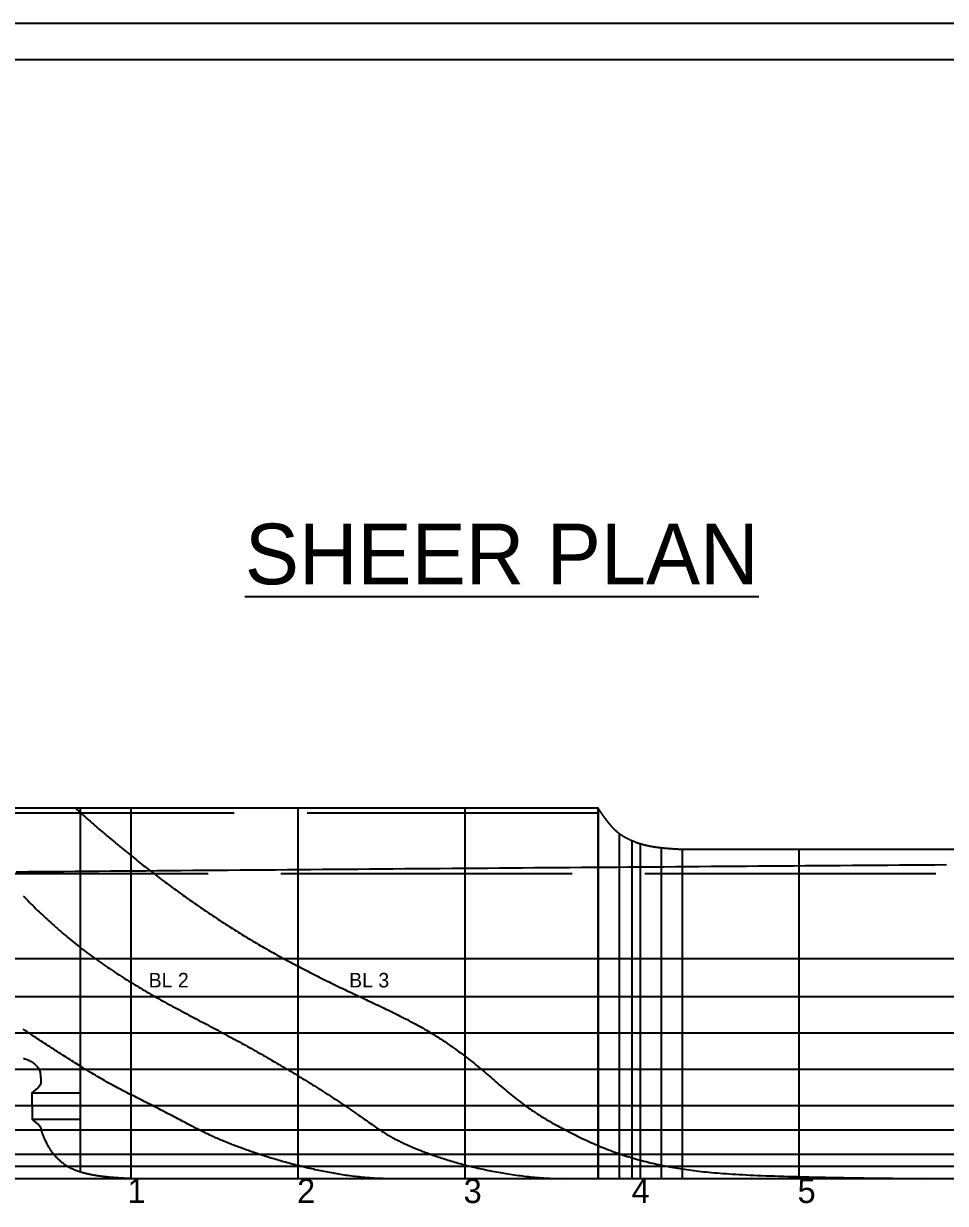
# Model space of a CAD drawing. Extents: x 3 to 181, y 2 to 128.
# Drawn here: x 25.77 to 63.76, y 79.4 to 128.05 of the extents above; entities that cross this region are included whole.
import ezdxf

# ---------------------------------------------------------------- set-up
doc = ezdxf.new("R2010")
doc.units = 0
doc.linetypes.add('ACAD_ISO02W100', pattern=[15, 12, -3])
doc.layers.get('0').update_dxf_attribs({"linetype": 'CONTINUOUS'})

msp = doc.modelspace()

# ---------------------------------------------------------------- linework, layer by layer
for p, q in [((181.343, 128.051), (2.993, 128.051)), ((179.843, 126.551), (4.493, 126.551)), ((49.452, 95.693), (15.873, 95.693)), ((28.121, 80.702), (28.121, 95.693)), ((30.202, 80.42), (30.202, 95.693)), ((37.084, 80.42), (37.084, 95.693)), ((43.966, 80.42), (43.966, 95.693)), ((49.452, 80.42), (49.452, 95.693)), ((49.452, 95.693), (49.452, 80.42)), ((50.316, 94.651), (50.316, 80.42)), ((50.848, 80.42), (50.848, 94.351)), ((51.18, 94.228), (51.18, 80.42)), ((52.044, 94.056), (52.044, 80.42)), ((78.374, 93.993), (52.908, 93.993)), ((52.908, 93.993), (52.908, 80.42)), ((57.729, 80.42), (57.729, 93.993)), ((78.374, 89.492), (16.439, 89.492)), ((50.848, 80.42), (50.848, 89.492)), ((57.729, 80.42), (57.729, 89.492)), ((78.374, 87.922), (16.439, 87.922)), ((78.374, 86.422), (16.439, 86.422)), ((78.374, 84.92), (16.439, 84.92)), ((26.119, 83.42), (26.119, 83.964)), ((26.119, 83.964), (28.121, 83.964)), ((30.202, 83.42), (16.439, 83.42)), ((26.119, 83.42), (26.119, 82.876)), ((78.124, 83.42), (30.202, 83.42)), ((26.119, 82.876), (28.121, 82.876)), ((78.374, 82.42), (16.439, 82.42)), ((78.374, 81.42), (16.439, 81.42)), ((78.374, 80.92), (16.439, 80.92)), ((71.493, 80.42), (16.439, 80.42)), ((28.121, 80.406), (28.121, 80.42))]:
    msp.add_line(p, q)
at = {"linetype": 'ACAD_ISO02W100'}
for p, q in [((49.452, 95.493), (15.931, 95.493)), ((78.374, 92.993), (16.731, 92.993))]:
    msp.add_line(p, q, dxfattribs=at)
at = {"color": 0}
msp.add_line((50.848, 80.42), (28.121, 80.42), dxfattribs=at)
for points in [[(27.909, 95.693, 0), (27.976, 95.633, 0), (28.042, 95.573, 0), (28.109, 95.514, 0), (28.175, 95.455, 0), (28.242, 95.395, 0), (28.309, 95.336, 0), (28.376, 95.277, 0), (28.443, 95.218, 0), (28.51, 95.16, 0), (28.577, 95.101, 0), (28.644, 95.042, 0), (28.711, 94.984, 0), (28.779, 94.926, 0), (28.846, 94.867, 0), (28.914, 94.809, 0), (28.981, 94.751, 0), (29.049, 94.693, 0), (29.117, 94.636, 0), (29.184, 94.578, 0), (29.252, 94.521, 0), (29.32, 94.463, 0), (29.389, 94.406, 0), (29.457, 94.349, 0), (29.525, 94.292, 0), (29.593, 94.235, 0), (29.662, 94.178, 0), (29.73, 94.121, 0), (29.799, 94.065, 0), (29.867, 94.008, 0), (29.936, 93.952, 0), (30.005, 93.896, 0), (30.074, 93.84, 0), (30.143, 93.784, 0), (30.212, 93.728, 0), (30.281, 93.673, 0), (30.351, 93.617, 0), (30.42, 93.562, 0), (30.489, 93.506, 0), (30.559, 93.451, 0), (30.629, 93.396, 0), (30.698, 93.341, 0), (30.768, 93.287, 0), (30.838, 93.232, 0), (30.908, 93.178, 0), (30.978, 93.123, 0), (31.049, 93.069, 0), (31.119, 93.015, 0), (31.189, 92.961, 0), (31.26, 92.907, 0), (31.33, 92.854, 0), (31.401, 92.8, 0), (31.472, 92.747, 0), (31.543, 92.694, 0), (31.614, 92.64, 0), (31.685, 92.588, 0), (31.756, 92.535, 0), (31.827, 92.482, 0), (31.898, 92.429, 0), (31.97, 92.377, 0), (32.041, 92.325, 0), (32.113, 92.273, 0), (32.185, 92.221, 0), (32.257, 92.169, 0), (32.329, 92.117, 0), (32.401, 92.066, 0), (32.473, 92.014, 0), (32.545, 91.963, 0), (32.617, 91.912, 0), (32.69, 91.861, 0), (32.763, 91.81, 0), (32.835, 91.759, 0), (32.908, 91.709, 0), (32.981, 91.659, 0), (33.054, 91.608, 0), (33.127, 91.558, 0), (33.2, 91.508, 0), (33.273, 91.459, 0), (33.347, 91.409, 0), (33.42, 91.359, 0), (33.494, 91.31, 0), (33.568, 91.261, 0), (33.641, 91.212, 0), (33.715, 91.163, 0), (33.789, 91.115, 0), (33.864, 91.066, 0), (33.938, 91.018, 0), (34.012, 90.969, 0), (34.087, 90.921, 0), (34.161, 90.874, 0), (34.236, 90.826, 0), (34.311, 90.778, 0), (34.386, 90.731, 0), (34.461, 90.684, 0), (34.536, 90.636, 0), (34.611, 90.59, 0), (34.687, 90.543, 0), (34.762, 90.496, 0), (34.838, 90.45, 0), (34.913, 90.403, 0), (34.989, 90.357, 0), (35.065, 90.311, 0), (35.141, 90.266, 0), (35.217, 90.22, 0), (35.294, 90.175, 0), (35.37, 90.129, 0), (35.447, 90.084, 0), (35.523, 90.039, 0), (35.6, 89.995, 0), (35.677, 89.95, 0), (35.754, 89.906, 0), (35.831, 89.862, 0), (35.908, 89.817, 0), (35.986, 89.773, 0), (36.063, 89.73, 0), (36.141, 89.686, 0), (36.218, 89.643, 0), (36.296, 89.6, 0), (36.374, 89.557, 0), (36.452, 89.514, 0), (36.531, 89.471, 0), (36.609, 89.429, 0), (36.687, 89.386, 0), (36.766, 89.344, 0), (36.845, 89.302, 0), (36.923, 89.26, 0), (37.002, 89.219, 0), (37.081, 89.177, 0), (37.16, 89.136, 0), (37.24, 89.095, 0), (37.319, 89.054, 0), (37.398, 89.013, 0), (37.478, 88.972, 0), (37.558, 88.931, 0), (37.637, 88.891, 0), (37.717, 88.85, 0), (37.797, 88.81, 0), (37.877, 88.77, 0), (37.957, 88.73, 0), (38.037, 88.69, 0), (38.117, 88.651, 0), (38.198, 88.611, 0), (38.278, 88.571, 0), (38.358, 88.532, 0), (38.439, 88.493, 0), (38.519, 88.453, 0), (38.6, 88.414, 0), (38.681, 88.375, 0), (38.761, 88.336, 0), (38.842, 88.297, 0), (38.923, 88.259, 0), (39.004, 88.22, 0), (39.085, 88.181, 0), (39.166, 88.143, 0), (39.247, 88.105, 0), (39.328, 88.066, 0), (39.409, 88.028, 0), (39.49, 87.99, 0), (39.571, 87.951, 0), (39.652, 87.913, 0), (39.733, 87.875, 0), (39.815, 87.837, 0), (39.896, 87.799, 0), (39.977, 87.761, 0), (40.058, 87.723, 0), (40.139, 87.685, 0), (40.221, 87.647, 0), (40.302, 87.608, 0), (40.383, 87.57, 0), (40.464, 87.532, 0), (40.545, 87.493, 0), (40.626, 87.455, 0), (40.706, 87.416, 0), (40.787, 87.377, 0), (40.868, 87.338, 0), (40.948, 87.299, 0), (41.029, 87.26, 0), (41.109, 87.22, 0), (41.189, 87.18, 0), (41.269, 87.14, 0), (41.349, 87.1, 0), (41.429, 87.059, 0), (41.508, 87.019, 0), (41.588, 86.978, 0), (41.667, 86.936, 0), (41.746, 86.894, 0), (41.825, 86.852, 0), (41.903, 86.81, 0), (41.982, 86.767, 0), (42.06, 86.724, 0), (42.138, 86.68, 0), (42.216, 86.636, 0), (42.293, 86.592, 0), (42.37, 86.547, 0), (42.447, 86.501, 0), (42.524, 86.455, 0), (42.6, 86.409, 0), (42.676, 86.362, 0), (42.752, 86.315, 0), (42.827, 86.267, 0), (42.903, 86.219, 0), (42.977, 86.17, 0), (43.052, 86.121, 0), (43.126, 86.071, 0), (43.2, 86.021, 0), (43.274, 85.97, 0), (43.348, 85.919, 0), (43.421, 85.868, 0), (43.494, 85.816, 0), (43.567, 85.764, 0), (43.639, 85.711, 0), (43.711, 85.658, 0), (43.783, 85.605, 0), (43.855, 85.551, 0), (43.926, 85.497, 0), (43.997, 85.442, 0), (44.068, 85.388, 0), (44.139, 85.332, 0), (44.209, 85.277, 0), (44.279, 85.221, 0), (44.349, 85.165, 0), (44.419, 85.108, 0), (44.488, 85.052, 0), (44.558, 84.995, 0), (44.627, 84.937, 0), (44.695, 84.879, 0), (44.764, 84.822, 0), (44.832, 84.764, 0), (44.9, 84.705, 0), (44.968, 84.647, 0), (45.036, 84.588, 0), (45.104, 84.53, 0), (45.172, 84.472, 0), (45.24, 84.413, 0), (45.308, 84.354, 0), (45.376, 84.296, 0), (45.444, 84.238, 0), (45.512, 84.18, 0), (45.58, 84.121, 0), (45.648, 84.064, 0), (45.717, 84.006, 0), (45.785, 83.949, 0), (45.854, 83.892, 0), (45.923, 83.836, 0), (45.993, 83.78, 0), (46.063, 83.724, 0), (46.133, 83.669, 0), (46.203, 83.614, 0), (46.275, 83.56, 0), (46.346, 83.506, 0), (46.418, 83.453, 0), (46.49, 83.401, 0), (46.563, 83.349, 0), (46.636, 83.298, 0), (46.71, 83.248, 0), (46.784, 83.198, 0), (46.859, 83.149, 0), (46.934, 83.1, 0), (47.009, 83.052, 0), (47.085, 83.005, 0), (47.161, 82.958, 0), (47.237, 82.911, 0), (47.314, 82.865, 0), (47.392, 82.82, 0), (47.469, 82.775, 0), (47.547, 82.73, 0), (47.625, 82.686, 0), (47.703, 82.643, 0), (47.782, 82.599, 0), (47.861, 82.556, 0), (47.94, 82.514, 0), (48.019, 82.472, 0), (48.098, 82.43, 0), (48.178, 82.388, 0), (48.257, 82.347, 0), (48.337, 82.306, 0), (48.417, 82.266, 0), (48.497, 82.225, 0), (48.578, 82.186, 0), (48.658, 82.146, 0), (48.739, 82.107, 0), (48.82, 82.069, 0), (48.901, 82.03, 0), (48.982, 81.992, 0), (49.063, 81.955, 0), (49.145, 81.918, 0), (49.227, 81.882, 0), (49.309, 81.846, 0), (49.391, 81.81, 0), (49.473, 81.775, 0), (49.556, 81.74, 0), (49.638, 81.706, 0), (49.721, 81.673, 0), (49.804, 81.64, 0), (49.888, 81.608, 0), (49.971, 81.576, 0), (50.055, 81.544, 0), (50.139, 81.513, 0), (50.223, 81.483, 0), (50.308, 81.454, 0), (50.392, 81.425, 0), (50.477, 81.397, 0), (50.562, 81.369, 0), (50.647, 81.342, 0), (50.733, 81.315, 0), (50.819, 81.289, 0), (50.904, 81.264, 0), (50.99, 81.239, 0), (51.077, 81.215, 0), (51.163, 81.191, 0), (51.249, 81.168, 0), (51.336, 81.146, 0), (51.423, 81.124, 0), (51.51, 81.102, 0), (51.597, 81.081, 0), (51.684, 81.061, 0), (51.771, 81.041, 0), (51.859, 81.021, 0), (51.946, 81.002, 0), (52.034, 80.984, 0), (52.121, 80.965, 0), (52.209, 80.948, 0), (52.297, 80.93, 0), (52.385, 80.914, 0), (52.473, 80.897, 0), (52.561, 80.881, 0), (52.65, 80.865, 0), (52.739, 80.85, 0), (52.829, 80.835, 0), (52.919, 80.821, 0), (53.011, 80.807, 0), (53.104, 80.793, 0), (53.198, 80.78, 0), (53.293, 80.767, 0), (53.39, 80.754, 0), (53.489, 80.742, 0), (53.589, 80.73, 0), (53.691, 80.719, 0), (53.795, 80.707, 0), (53.902, 80.697, 0), (54.011, 80.686, 0), (54.122, 80.675, 0), (54.236, 80.665, 0), (54.353, 80.656, 0), (54.473, 80.646, 0), (54.596, 80.637, 0), (54.721, 80.628, 0), (54.851, 80.619, 0), (54.984, 80.611, 0), (55.12, 80.603, 0), (55.26, 80.595, 0), (55.404, 80.587, 0), (55.552, 80.579, 0), (55.705, 80.572, 0), (55.861, 80.565, 0), (56.022, 80.558, 0), (56.188, 80.552, 0), (56.358, 80.545, 0), (56.534, 80.539, 0), (56.714, 80.533, 0), (56.9, 80.527, 0), (57.09, 80.521, 0), (57.287, 80.515, 0), (57.489, 80.51, 0), (57.696, 80.504, 0), (57.91, 80.499, 0), (58.129, 80.494, 0), (58.355, 80.489, 0), (58.587, 80.484, 0), (58.825, 80.479, 0), (59.07, 80.475, 0), (59.321, 80.47, 0), (59.58, 80.466, 0), (59.845, 80.461, 0), (60.118, 80.457, 0), (60.398, 80.453, 0), (60.685, 80.448, 0), (60.98, 80.444, 0), (61.282, 80.44, 0), (61.593, 80.436, 0), (61.911, 80.432, 0), (62.237, 80.428, 0), (62.572, 80.424, 0), (62.915, 80.42, 0)], [(52.908, 93.993, 0), (52.894, 93.993, 0), (52.88, 93.994, 0), (52.866, 93.995, 0), (52.852, 93.996, 0), (52.838, 93.996, 0), (52.824, 93.997, 0), (52.809, 93.998, 0), (52.795, 93.999, 0), (52.781, 94, 0), (52.767, 94, 0), (52.753, 94.001, 0), (52.739, 94.002, 0), (52.724, 94.003, 0), (52.71, 94.004, 0), (52.696, 94.004, 0), (52.682, 94.005, 0), (52.668, 94.006, 0), (52.654, 94.007, 0), (52.639, 94.008, 0), (52.625, 94.008, 0), (52.611, 94.009, 0), (52.597, 94.01, 0), (52.583, 94.011, 0), (52.569, 94.012, 0), (52.554, 94.013, 0), (52.54, 94.014, 0), (52.526, 94.015, 0), (52.512, 94.016, 0), (52.498, 94.017, 0), (52.484, 94.018, 0), (52.47, 94.019, 0), (52.456, 94.019, 0), (52.441, 94.02, 0), (52.427, 94.022, 0), (52.413, 94.023, 0), (52.399, 94.024, 0), (52.385, 94.025, 0), (52.371, 94.026, 0), (52.356, 94.027, 0), (52.342, 94.028, 0), (52.328, 94.029, 0), (52.314, 94.03, 0), (52.3, 94.031, 0), (52.286, 94.032, 0), (52.272, 94.034, 0), (52.258, 94.035, 0), (52.243, 94.036, 0), (52.229, 94.037, 0), (52.215, 94.039, 0), (52.201, 94.04, 0), (52.187, 94.041, 0), (52.173, 94.043, 0), (52.159, 94.044, 0), (52.144, 94.045, 0), (52.13, 94.047, 0), (52.116, 94.048, 0), (52.102, 94.05, 0), (52.088, 94.051, 0), (52.074, 94.053, 0), (52.06, 94.054, 0), (52.045, 94.056, 0), (52.031, 94.057, 0), (52.017, 94.059, 0), (52.003, 94.061, 0), (51.989, 94.062, 0), (51.975, 94.064, 0), (51.961, 94.066, 0), (51.947, 94.067, 0), (51.933, 94.069, 0), (51.919, 94.071, 0), (51.904, 94.073, 0), (51.89, 94.075, 0), (51.876, 94.077, 0), (51.862, 94.079, 0), (51.848, 94.081, 0), (51.834, 94.082, 0), (51.82, 94.085, 0), (51.806, 94.087, 0), (51.792, 94.089, 0), (51.778, 94.091, 0), (51.764, 94.093, 0), (51.75, 94.095, 0), (51.736, 94.098, 0), (51.722, 94.1, 0), (51.708, 94.102, 0), (51.694, 94.105, 0), (51.68, 94.107, 0), (51.666, 94.11, 0), (51.652, 94.112, 0), (51.638, 94.115, 0), (51.624, 94.117, 0), (51.61, 94.12, 0), (51.596, 94.123, 0), (51.582, 94.125, 0), (51.568, 94.128, 0), (51.554, 94.131, 0), (51.541, 94.134, 0), (51.527, 94.137, 0), (51.513, 94.14, 0), (51.499, 94.143, 0), (51.485, 94.146, 0), (51.471, 94.149, 0), (51.458, 94.152, 0), (51.444, 94.155, 0), (51.43, 94.159, 0), (51.416, 94.162, 0), (51.402, 94.165, 0), (51.389, 94.169, 0), (51.375, 94.172, 0), (51.361, 94.176, 0), (51.347, 94.179, 0), (51.334, 94.183, 0), (51.32, 94.187, 0), (51.306, 94.19, 0), (51.293, 94.194, 0), (51.279, 94.198, 0), (51.265, 94.202, 0), (51.252, 94.206, 0), (51.238, 94.21, 0), (51.225, 94.214, 0), (51.211, 94.218, 0), (51.197, 94.222, 0), (51.184, 94.226, 0), (51.17, 94.231, 0), (51.157, 94.235, 0), (51.143, 94.239, 0), (51.13, 94.244, 0), (51.117, 94.248, 0), (51.103, 94.253, 0), (51.09, 94.257, 0), (51.076, 94.262, 0), (51.063, 94.267, 0), (51.05, 94.272, 0), (51.036, 94.276, 0), (51.023, 94.281, 0), (51.009, 94.286, 0), (50.996, 94.291, 0), (50.983, 94.296, 0), (50.97, 94.301, 0), (50.956, 94.306, 0), (50.943, 94.311, 0), (50.93, 94.317, 0), (50.917, 94.322, 0), (50.904, 94.327, 0), (50.89, 94.333, 0), (50.877, 94.338, 0), (50.864, 94.344, 0), (50.851, 94.349, 0), (50.838, 94.355, 0), (50.825, 94.361, 0), (50.812, 94.366, 0), (50.799, 94.372, 0), (50.786, 94.378, 0), (50.773, 94.384, 0), (50.76, 94.39, 0), (50.747, 94.396, 0), (50.734, 94.402, 0), (50.721, 94.408, 0), (50.708, 94.414, 0), (50.696, 94.421, 0), (50.683, 94.427, 0), (50.67, 94.433, 0), (50.657, 94.44, 0), (50.645, 94.446, 0), (50.632, 94.453, 0), (50.619, 94.459, 0), (50.607, 94.466, 0), (50.594, 94.473, 0), (50.582, 94.48, 0), (50.569, 94.487, 0), (50.557, 94.494, 0), (50.544, 94.501, 0), (50.532, 94.508, 0), (50.52, 94.515, 0), (50.508, 94.522, 0), (50.495, 94.529, 0), (50.483, 94.537, 0), (50.471, 94.544, 0), (50.459, 94.552, 0), (50.447, 94.56, 0), (50.435, 94.567, 0), (50.423, 94.575, 0), (50.412, 94.583, 0), (50.4, 94.591, 0), (50.388, 94.599, 0), (50.377, 94.607, 0), (50.365, 94.615, 0), (50.353, 94.624, 0), (50.342, 94.632, 0), (50.331, 94.64, 0), (50.319, 94.649, 0), (50.308, 94.657, 0), (50.297, 94.666, 0), (50.286, 94.675, 0), (50.275, 94.684, 0), (50.264, 94.693, 0), (50.253, 94.702, 0), (50.242, 94.711, 0), (50.231, 94.72, 0), (50.221, 94.729, 0), (50.21, 94.739, 0), (50.2, 94.748, 0), (50.189, 94.758, 0), (50.179, 94.767, 0), (50.168, 94.777, 0), (50.158, 94.787, 0), (50.148, 94.797, 0), (50.138, 94.806, 0), (50.127, 94.816, 0), (50.117, 94.826, 0), (50.107, 94.837, 0), (50.097, 94.847, 0), (50.087, 94.857, 0), (50.078, 94.867, 0), (50.068, 94.877, 0), (50.058, 94.888, 0), (50.048, 94.898, 0), (50.039, 94.909, 0), (50.029, 94.919, 0), (50.02, 94.93, 0), (50.01, 94.94, 0), (50.001, 94.951, 0), (49.991, 94.962, 0), (49.982, 94.972, 0), (49.973, 94.983, 0), (49.963, 94.994, 0), (49.954, 95.005, 0), (49.945, 95.016, 0), (49.936, 95.027, 0), (49.927, 95.038, 0), (49.918, 95.049, 0), (49.909, 95.06, 0), (49.9, 95.071, 0), (49.891, 95.082, 0), (49.882, 95.093, 0), (49.873, 95.104, 0), (49.864, 95.115, 0), (49.855, 95.127, 0), (49.847, 95.138, 0), (49.838, 95.149, 0), (49.829, 95.16, 0), (49.821, 95.172, 0), (49.812, 95.183, 0), (49.803, 95.194, 0), (49.795, 95.206, 0), (49.786, 95.217, 0), (49.778, 95.228, 0), (49.769, 95.24, 0), (49.761, 95.251, 0), (49.752, 95.263, 0), (49.744, 95.274, 0), (49.736, 95.285, 0), (49.727, 95.297, 0), (49.719, 95.308, 0), (49.711, 95.32, 0), (49.702, 95.331, 0), (49.694, 95.343, 0), (49.686, 95.355, 0), (49.677, 95.366, 0), (49.669, 95.378, 0), (49.661, 95.389, 0), (49.653, 95.401, 0), (49.645, 95.412, 0), (49.637, 95.424, 0), (49.628, 95.436, 0), (49.62, 95.447, 0), (49.612, 95.459, 0), (49.604, 95.47, 0), (49.596, 95.482, 0), (49.588, 95.494, 0), (49.58, 95.505, 0), (49.572, 95.517, 0), (49.564, 95.529, 0), (49.556, 95.54, 0), (49.548, 95.552, 0), (49.54, 95.564, 0), (49.532, 95.576, 0), (49.524, 95.587, 0), (49.516, 95.599, 0), (49.508, 95.611, 0), (49.5, 95.622, 0), (49.492, 95.634, 0), (49.484, 95.646, 0), (49.476, 95.657, 0), (49.468, 95.669, 0), (49.46, 95.681, 0), (49.452, 95.693, 0)], [(63.813, 93.356, 0), (63.328, 93.353, 0), (62.842, 93.349, 0), (62.357, 93.346, 0), (61.871, 93.343, 0), (61.386, 93.339, 0), (60.901, 93.336, 0), (60.415, 93.332, 0), (59.93, 93.329, 0), (59.444, 93.325, 0), (58.959, 93.322, 0), (58.474, 93.318, 0), (57.988, 93.315, 0), (57.503, 93.311, 0), (57.017, 93.308, 0), (56.532, 93.304, 0), (56.047, 93.301, 0), (55.561, 93.297, 0), (55.076, 93.294, 0), (54.591, 93.29, 0), (54.105, 93.287, 0), (53.62, 93.283, 0), (53.134, 93.279, 0), (52.649, 93.276, 0), (52.164, 93.272, 0), (51.678, 93.269, 0), (51.193, 93.265, 0), (50.708, 93.261, 0), (50.222, 93.258, 0), (49.737, 93.254, 0), (49.251, 93.25, 0), (48.766, 93.247, 0), (48.281, 93.243, 0), (47.795, 93.239, 0), (47.31, 93.236, 0), (46.824, 93.232, 0), (46.339, 93.228, 0), (45.854, 93.225, 0), (45.368, 93.221, 0), (44.883, 93.217, 0), (44.398, 93.213, 0), (43.912, 93.21, 0), (43.427, 93.206, 0), (42.941, 93.202, 0), (42.456, 93.198, 0), (41.971, 93.195, 0), (41.485, 93.191, 0), (41, 93.187, 0), (40.514, 93.183, 0), (40.029, 93.179, 0), (39.544, 93.176, 0), (39.058, 93.172, 0), (38.573, 93.168, 0), (38.087, 93.164, 0), (37.602, 93.16, 0), (37.117, 93.156, 0), (36.631, 93.153, 0), (36.146, 93.149, 0), (35.661, 93.145, 0), (35.175, 93.141, 0), (34.69, 93.137, 0), (34.205, 93.133, 0), (33.719, 93.129, 0), (33.234, 93.126, 0), (32.748, 93.122, 0), (32.263, 93.118, 0), (31.778, 93.114, 0), (31.292, 93.11, 0), (30.807, 93.106, 0), (30.321, 93.102, 0), (29.836, 93.099, 0), (29.351, 93.095, 0), (28.865, 93.091, 0), (28.38, 93.087, 0), (27.895, 93.083, 0), (27.409, 93.079, 0), (26.924, 93.075, 0), (26.438, 93.071, 0), (25.953, 93.067, 0), (25.468, 93.063, 0)], [(25.756, 92.075, 0), (25.821, 92.009, 0), (25.886, 91.943, 0), (25.951, 91.876, 0), (26.016, 91.811, 0), (26.081, 91.745, 0), (26.147, 91.68, 0), (26.213, 91.615, 0), (26.28, 91.55, 0), (26.346, 91.486, 0), (26.413, 91.421, 0), (26.48, 91.357, 0), (26.547, 91.294, 0), (26.615, 91.23, 0), (26.683, 91.167, 0), (26.751, 91.104, 0), (26.819, 91.042, 0), (26.888, 90.979, 0), (26.957, 90.917, 0), (27.026, 90.855, 0), (27.096, 90.794, 0), (27.165, 90.733, 0), (27.235, 90.672, 0), (27.306, 90.611, 0), (27.376, 90.55, 0), (27.447, 90.49, 0), (27.518, 90.43, 0), (27.59, 90.371, 0), (27.662, 90.311, 0), (27.734, 90.252, 0), (27.806, 90.194, 0), (27.879, 90.135, 0), (27.951, 90.077, 0), (28.025, 90.019, 0), (28.098, 89.962, 0), (28.172, 89.904, 0), (28.246, 89.847, 0), (28.32, 89.791, 0), (28.395, 89.734, 0), (28.47, 89.678, 0), (28.545, 89.622, 0), (28.621, 89.567, 0), (28.697, 89.512, 0), (28.773, 89.457, 0), (28.849, 89.402, 0), (28.926, 89.348, 0), (29.003, 89.294, 0), (29.081, 89.24, 0), (29.158, 89.187, 0), (29.236, 89.133, 0), (29.314, 89.081, 0), (29.393, 89.028, 0), (29.471, 88.976, 0), (29.55, 88.924, 0), (29.629, 88.872, 0), (29.709, 88.821, 0), (29.788, 88.77, 0), (29.868, 88.719, 0), (29.948, 88.668, 0), (30.028, 88.618, 0), (30.108, 88.568, 0), (30.189, 88.518, 0), (30.27, 88.468, 0), (30.351, 88.419, 0), (30.432, 88.37, 0), (30.513, 88.321, 0), (30.595, 88.272, 0), (30.676, 88.224, 0), (30.758, 88.176, 0), (30.84, 88.128, 0), (30.922, 88.081, 0), (31.004, 88.033, 0), (31.086, 87.986, 0), (31.168, 87.939, 0), (31.251, 87.893, 0), (31.333, 87.846, 0), (31.416, 87.8, 0), (31.499, 87.754, 0), (31.581, 87.708, 0), (31.664, 87.663, 0), (31.747, 87.617, 0), (31.83, 87.572, 0), (31.913, 87.527, 0), (31.996, 87.482, 0), (32.08, 87.437, 0), (32.163, 87.392, 0), (32.246, 87.347, 0), (32.33, 87.303, 0), (32.413, 87.258, 0), (32.496, 87.214, 0), (32.58, 87.17, 0), (32.663, 87.126, 0), (32.747, 87.081, 0), (32.83, 87.037, 0), (32.914, 86.993, 0), (32.997, 86.949, 0), (33.081, 86.905, 0), (33.164, 86.861, 0), (33.248, 86.817, 0), (33.331, 86.773, 0), (33.415, 86.728, 0), (33.498, 86.684, 0), (33.582, 86.64, 0), (33.665, 86.596, 0), (33.748, 86.552, 0), (33.832, 86.507, 0), (33.915, 86.463, 0), (33.998, 86.418, 0), (34.082, 86.373, 0), (34.165, 86.329, 0), (34.248, 86.284, 0), (34.331, 86.239, 0), (34.414, 86.193, 0), (34.497, 86.148, 0), (34.58, 86.103, 0), (34.663, 86.057, 0), (34.745, 86.012, 0), (34.828, 85.966, 0), (34.911, 85.92, 0), (34.993, 85.874, 0), (35.076, 85.828, 0), (35.158, 85.782, 0), (35.241, 85.736, 0), (35.323, 85.69, 0), (35.406, 85.643, 0), (35.488, 85.597, 0), (35.57, 85.55, 0), (35.652, 85.503, 0), (35.734, 85.456, 0), (35.816, 85.409, 0), (35.898, 85.362, 0), (35.98, 85.314, 0), (36.062, 85.267, 0), (36.143, 85.219, 0), (36.225, 85.172, 0), (36.306, 85.124, 0), (36.388, 85.076, 0), (36.469, 85.028, 0), (36.551, 84.98, 0), (36.632, 84.932, 0), (36.713, 84.883, 0), (36.794, 84.835, 0), (36.876, 84.786, 0), (36.957, 84.738, 0), (37.038, 84.689, 0), (37.118, 84.64, 0), (37.199, 84.591, 0), (37.28, 84.541, 0), (37.361, 84.492, 0), (37.441, 84.443, 0), (37.522, 84.393, 0), (37.602, 84.343, 0), (37.682, 84.293, 0), (37.762, 84.243, 0), (37.842, 84.193, 0), (37.922, 84.142, 0), (38.002, 84.092, 0), (38.082, 84.041, 0), (38.162, 83.99, 0), (38.241, 83.939, 0), (38.321, 83.888, 0), (38.4, 83.837, 0), (38.479, 83.785, 0), (38.558, 83.733, 0), (38.637, 83.681, 0), (38.715, 83.629, 0), (38.794, 83.576, 0), (38.873, 83.524, 0), (38.951, 83.471, 0), (39.029, 83.418, 0), (39.107, 83.364, 0), (39.185, 83.311, 0), (39.262, 83.257, 0), (39.339, 83.204, 0), (39.415, 83.151, 0), (39.491, 83.098, 0), (39.566, 83.045, 0), (39.64, 82.993, 0), (39.714, 82.942, 0), (39.786, 82.891, 0), (39.857, 82.841, 0), (39.927, 82.792, 0), (39.996, 82.744, 0), (40.064, 82.697, 0), (40.13, 82.651, 0), (40.194, 82.607, 0), (40.257, 82.564, 0), (40.318, 82.522, 0), (40.377, 82.483, 0), (40.435, 82.444, 0), (40.49, 82.408, 0), (40.544, 82.373, 0), (40.597, 82.339, 0), (40.648, 82.307, 0), (40.698, 82.276, 0), (40.746, 82.246, 0), (40.794, 82.217, 0), (40.84, 82.189, 0), (40.886, 82.163, 0), (40.931, 82.137, 0), (40.975, 82.112, 0), (41.02, 82.088, 0), (41.063, 82.064, 0), (41.106, 82.042, 0), (41.15, 82.019, 0), (41.193, 81.997, 0), (41.236, 81.975, 0), (41.28, 81.954, 0), (41.324, 81.933, 0), (41.368, 81.912, 0), (41.413, 81.891, 0), (41.458, 81.87, 0), (41.504, 81.848, 0), (41.551, 81.827, 0), (41.599, 81.806, 0), (41.647, 81.784, 0), (41.696, 81.763, 0), (41.746, 81.741, 0), (41.797, 81.72, 0), (41.848, 81.698, 0), (41.9, 81.677, 0), (41.953, 81.655, 0), (42.006, 81.633, 0), (42.06, 81.612, 0), (42.114, 81.59, 0), (42.17, 81.568, 0), (42.225, 81.546, 0), (42.282, 81.525, 0), (42.339, 81.503, 0), (42.397, 81.482, 0), (42.456, 81.46, 0), (42.515, 81.439, 0), (42.575, 81.417, 0), (42.635, 81.396, 0), (42.696, 81.374, 0), (42.758, 81.353, 0), (42.82, 81.332, 0), (42.883, 81.311, 0), (42.946, 81.29, 0), (43.01, 81.269, 0), (43.075, 81.248, 0), (43.14, 81.227, 0), (43.205, 81.206, 0), (43.272, 81.186, 0), (43.339, 81.165, 0), (43.406, 81.145, 0), (43.474, 81.125, 0), (43.543, 81.105, 0), (43.612, 81.085, 0), (43.681, 81.066, 0), (43.751, 81.046, 0), (43.822, 81.027, 0), (43.893, 81.007, 0), (43.965, 80.989, 0), (44.037, 80.97, 0), (44.11, 80.951, 0), (44.183, 80.933, 0), (44.257, 80.915, 0), (44.331, 80.897, 0), (44.406, 80.879, 0), (44.481, 80.861, 0), (44.557, 80.844, 0), (44.633, 80.827, 0), (44.709, 80.81, 0), (44.786, 80.794, 0), (44.864, 80.777, 0), (44.942, 80.761, 0), (45.02, 80.746, 0), (45.099, 80.73, 0), (45.179, 80.715, 0), (45.258, 80.7, 0), (45.338, 80.686, 0), (45.419, 80.671, 0), (45.5, 80.657, 0), (45.581, 80.644, 0), (45.663, 80.63, 0), (45.745, 80.617, 0), (45.828, 80.605, 0), (45.911, 80.592, 0), (45.994, 80.58, 0), (46.078, 80.569, 0), (46.162, 80.558, 0), (46.246, 80.547, 0), (46.331, 80.536, 0), (46.416, 80.526, 0), (46.502, 80.516, 0), (46.588, 80.507, 0), (46.674, 80.498, 0), (46.761, 80.49, 0), (46.847, 80.482, 0), (46.935, 80.474, 0), (47.022, 80.467, 0), (47.11, 80.46, 0), (47.198, 80.454, 0), (47.287, 80.448, 0), (47.375, 80.442, 0), (47.464, 80.437, 0), (47.554, 80.433, 0), (47.643, 80.429, 0), (47.733, 80.425, 0), (47.823, 80.422, 0), (47.914, 80.42, 0)], [(41.103, 80.42, 0), (41.03, 80.418, 0), (40.956, 80.418, 0), (40.882, 80.418, 0), (40.808, 80.418, 0), (40.734, 80.419, 0), (40.659, 80.42, 0), (40.584, 80.422, 0), (40.51, 80.425, 0), (40.434, 80.428, 0), (40.359, 80.431, 0), (40.284, 80.435, 0), (40.209, 80.439, 0), (40.133, 80.444, 0), (40.058, 80.45, 0), (39.982, 80.455, 0), (39.906, 80.462, 0), (39.83, 80.468, 0), (39.754, 80.475, 0), (39.678, 80.483, 0), (39.602, 80.491, 0), (39.526, 80.499, 0), (39.45, 80.508, 0), (39.374, 80.517, 0), (39.298, 80.527, 0), (39.222, 80.537, 0), (39.146, 80.547, 0), (39.07, 80.558, 0), (38.994, 80.569, 0), (38.918, 80.58, 0), (38.843, 80.592, 0), (38.767, 80.604, 0), (38.691, 80.617, 0), (38.615, 80.63, 0), (38.54, 80.643, 0), (38.464, 80.656, 0), (38.389, 80.67, 0), (38.314, 80.684, 0), (38.239, 80.699, 0), (38.164, 80.713, 0), (38.089, 80.728, 0), (38.014, 80.743, 0), (37.94, 80.759, 0), (37.866, 80.775, 0), (37.791, 80.791, 0), (37.718, 80.807, 0), (37.644, 80.823, 0), (37.571, 80.84, 0), (37.497, 80.857, 0), (37.424, 80.874, 0), (37.351, 80.892, 0), (37.279, 80.909, 0), (37.207, 80.927, 0), (37.135, 80.945, 0), (37.063, 80.963, 0), (36.992, 80.981, 0), (36.92, 81, 0), (36.85, 81.019, 0), (36.779, 81.037, 0), (36.709, 81.056, 0), (36.639, 81.076, 0), (36.57, 81.095, 0), (36.501, 81.114, 0), (36.432, 81.134, 0), (36.364, 81.153, 0), (36.296, 81.173, 0), (36.228, 81.193, 0), (36.161, 81.213, 0), (36.094, 81.233, 0), (36.028, 81.253, 0), (35.962, 81.273, 0), (35.897, 81.293, 0), (35.832, 81.314, 0), (35.767, 81.334, 0), (35.703, 81.355, 0), (35.64, 81.375, 0), (35.577, 81.395, 0), (35.514, 81.416, 0), (35.452, 81.436, 0), (35.39, 81.457, 0), (35.329, 81.478, 0), (35.269, 81.498, 0), (35.209, 81.519, 0), (35.15, 81.539, 0), (35.091, 81.56, 0), (35.033, 81.58, 0), (34.975, 81.6, 0), (34.918, 81.621, 0), (34.862, 81.641, 0), (34.806, 81.662, 0), (34.751, 81.682, 0), (34.696, 81.702, 0), (34.642, 81.722, 0), (34.589, 81.742, 0), (34.537, 81.762, 0), (34.485, 81.781, 0), (34.434, 81.801, 0), (34.383, 81.821, 0), (34.333, 81.84, 0), (34.284, 81.859, 0), (34.236, 81.879, 0), (34.188, 81.898, 0), (34.141, 81.917, 0), (34.094, 81.936, 0), (34.048, 81.955, 0), (34.002, 81.974, 0), (33.956, 81.993, 0), (33.911, 82.012, 0), (33.865, 82.031, 0), (33.82, 82.051, 0), (33.774, 82.071, 0), (33.729, 82.091, 0), (33.683, 82.112, 0), (33.637, 82.132, 0), (33.59, 82.153, 0), (33.544, 82.175, 0), (33.496, 82.197, 0), (33.448, 82.22, 0), (33.4, 82.243, 0), (33.35, 82.266, 0), (33.3, 82.29, 0), (33.249, 82.315, 0), (33.197, 82.341, 0), (33.144, 82.367, 0), (33.09, 82.394, 0), (33.035, 82.422, 0), (32.978, 82.45, 0), (32.92, 82.48, 0), (32.861, 82.51, 0), (32.8, 82.541, 0), (32.737, 82.573, 0), (32.674, 82.606, 0), (32.609, 82.64, 0), (32.543, 82.674, 0), (32.476, 82.709, 0), (32.408, 82.745, 0), (32.338, 82.781, 0), (32.268, 82.817, 0), (32.197, 82.855, 0), (32.125, 82.892, 0), (32.052, 82.931, 0), (31.978, 82.969, 0), (31.904, 83.008, 0), (31.829, 83.047, 0), (31.753, 83.087, 0), (31.677, 83.126, 0), (31.601, 83.166, 0), (31.523, 83.206, 0), (31.446, 83.246, 0), (31.368, 83.287, 0), (31.29, 83.327, 0), (31.212, 83.367, 0), (31.134, 83.407, 0), (31.055, 83.447, 0), (30.977, 83.487, 0), (30.898, 83.526, 0), (30.82, 83.566, 0), (30.741, 83.606, 0), (30.663, 83.645, 0), (30.584, 83.685, 0), (30.505, 83.725, 0), (30.427, 83.764, 0), (30.348, 83.804, 0), (30.27, 83.844, 0), (30.191, 83.883, 0), (30.113, 83.924, 0), (30.035, 83.964, 0), (29.956, 84.004, 0), (29.878, 84.044, 0), (29.8, 84.085, 0), (29.723, 84.126, 0), (29.645, 84.167, 0), (29.567, 84.208, 0), (29.49, 84.25, 0), (29.413, 84.292, 0), (29.336, 84.335, 0), (29.259, 84.377, 0), (29.183, 84.42, 0), (29.106, 84.463, 0), (29.03, 84.507, 0), (28.954, 84.551, 0), (28.878, 84.595, 0), (28.802, 84.639, 0), (28.727, 84.684, 0), (28.651, 84.729, 0), (28.576, 84.774, 0), (28.5, 84.819, 0), (28.425, 84.865, 0), (28.35, 84.911, 0), (28.275, 84.957, 0), (28.2, 85.003, 0), (28.126, 85.049, 0), (28.051, 85.096, 0), (27.976, 85.142, 0), (27.902, 85.189, 0), (27.827, 85.236, 0), (27.753, 85.283, 0), (27.679, 85.33, 0), (27.604, 85.377, 0), (27.53, 85.425, 0), (27.456, 85.472, 0), (27.381, 85.52, 0), (27.307, 85.567, 0), (27.233, 85.615, 0), (27.159, 85.663, 0), (27.084, 85.71, 0), (27.01, 85.758, 0), (26.936, 85.806, 0), (26.861, 85.854, 0), (26.787, 85.902, 0), (26.713, 85.95, 0), (26.638, 85.998, 0), (26.564, 86.046, 0), (26.49, 86.094, 0), (26.416, 86.142, 0), (26.342, 86.191, 0), (26.268, 86.24, 0), (26.194, 86.288, 0), (26.121, 86.337, 0), (26.047, 86.387, 0), (25.974, 86.436, 0), (25.901, 86.486, 0), (25.828, 86.536, 0), (25.755, 86.586, 0)], [(25.769, 85.386, 0), (25.817, 85.368, 0), (25.864, 85.351, 0), (25.91, 85.332, 0), (25.955, 85.313, 0), (25.999, 85.293, 0), (26.041, 85.271, 0), (26.082, 85.249, 0), (26.122, 85.226, 0), (26.16, 85.201, 0), (26.196, 85.176, 0), (26.23, 85.149, 0), (26.262, 85.121, 0), (26.293, 85.091, 0), (26.321, 85.06, 0), (26.346, 85.027, 0), (26.37, 84.993, 0), (26.39, 84.957, 0), (26.409, 84.919, 0), (26.424, 84.88, 0), (26.437, 84.839, 0), (26.448, 84.796, 0), (26.456, 84.752, 0), (26.463, 84.707, 0), (26.468, 84.661, 0), (26.471, 84.614, 0), (26.473, 84.566, 0), (26.474, 84.517, 0), (26.475, 84.468, 0), (26.474, 84.418, 0), (26.474, 84.368, 0), (26.473, 84.318, 0)], [(26.119, 83.964, 0), (26.121, 83.966, 0), (26.123, 83.968, 0), (26.125, 83.969, 0), (26.127, 83.971, 0), (26.129, 83.973, 0), (26.131, 83.975, 0), (26.133, 83.976, 0), (26.135, 83.978, 0), (26.137, 83.98, 0), (26.139, 83.981, 0), (26.141, 83.983, 0), (26.143, 83.985, 0), (26.145, 83.987, 0), (26.147, 83.988, 0), (26.149, 83.99, 0), (26.151, 83.992, 0), (26.153, 83.993, 0), (26.155, 83.995, 0), (26.157, 83.997, 0), (26.159, 83.998, 0), (26.161, 84, 0), (26.163, 84.002, 0), (26.165, 84.004, 0), (26.167, 84.005, 0), (26.169, 84.007, 0), (26.171, 84.009, 0), (26.173, 84.01, 0), (26.175, 84.012, 0), (26.177, 84.014, 0), (26.179, 84.016, 0), (26.181, 84.017, 0), (26.183, 84.019, 0), (26.185, 84.021, 0), (26.187, 84.022, 0), (26.189, 84.024, 0), (26.191, 84.026, 0), (26.193, 84.028, 0), (26.195, 84.029, 0), (26.197, 84.031, 0), (26.199, 84.033, 0), (26.201, 84.034, 0), (26.203, 84.036, 0), (26.205, 84.038, 0), (26.207, 84.039, 0), (26.209, 84.041, 0), (26.211, 84.043, 0), (26.213, 84.044, 0), (26.215, 84.046, 0), (26.217, 84.048, 0), (26.219, 84.05, 0), (26.221, 84.051, 0), (26.223, 84.053, 0), (26.225, 84.055, 0), (26.227, 84.056, 0), (26.229, 84.058, 0), (26.232, 84.06, 0), (26.233, 84.061, 0), (26.235, 84.063, 0), (26.238, 84.065, 0), (26.239, 84.067, 0), (26.242, 84.068, 0), (26.244, 84.07, 0), (26.246, 84.072, 0), (26.248, 84.073, 0), (26.25, 84.075, 0), (26.252, 84.077, 0), (26.254, 84.078, 0), (26.256, 84.08, 0), (26.258, 84.082, 0), (26.26, 84.084, 0), (26.262, 84.085, 0), (26.264, 84.087, 0), (26.266, 84.089, 0), (26.268, 84.09, 0), (26.27, 84.092, 0), (26.272, 84.094, 0), (26.274, 84.095, 0), (26.276, 84.097, 0), (26.278, 84.099, 0), (26.28, 84.1, 0), (26.282, 84.102, 0), (26.284, 84.104, 0), (26.286, 84.105, 0), (26.288, 84.107, 0), (26.29, 84.109, 0), (26.292, 84.111, 0), (26.294, 84.112, 0), (26.297, 84.114, 0), (26.299, 84.116, 0), (26.301, 84.117, 0), (26.303, 84.119, 0), (26.305, 84.121, 0), (26.307, 84.122, 0), (26.309, 84.124, 0), (26.311, 84.126, 0), (26.313, 84.127, 0), (26.315, 84.129, 0), (26.317, 84.131, 0), (26.319, 84.132, 0), (26.321, 84.134, 0), (26.323, 84.136, 0), (26.325, 84.138, 0), (26.327, 84.139, 0), (26.329, 84.141, 0), (26.331, 84.143, 0), (26.333, 84.145, 0), (26.335, 84.146, 0), (26.337, 84.148, 0), (26.339, 84.15, 0), (26.341, 84.151, 0), (26.343, 84.153, 0), (26.345, 84.155, 0), (26.347, 84.157, 0), (26.349, 84.159, 0), (26.351, 84.16, 0), (26.353, 84.162, 0), (26.355, 84.164, 0), (26.357, 84.166, 0), (26.358, 84.168, 0), (26.36, 84.169, 0), (26.362, 84.171, 0), (26.364, 84.173, 0), (26.366, 84.175, 0), (26.368, 84.177, 0), (26.37, 84.178, 0), (26.372, 84.18, 0), (26.373, 84.182, 0), (26.375, 84.184, 0), (26.377, 84.186, 0), (26.379, 84.188, 0), (26.381, 84.19, 0), (26.383, 84.192, 0), (26.384, 84.194, 0), (26.386, 84.195, 0), (26.388, 84.197, 0), (26.39, 84.199, 0), (26.391, 84.201, 0), (26.393, 84.203, 0), (26.395, 84.205, 0), (26.397, 84.207, 0), (26.398, 84.209, 0), (26.4, 84.211, 0), (26.402, 84.213, 0), (26.403, 84.215, 0), (26.405, 84.217, 0), (26.407, 84.219, 0), (26.408, 84.221, 0), (26.41, 84.223, 0), (26.412, 84.225, 0), (26.413, 84.228, 0), (26.415, 84.23, 0), (26.416, 84.232, 0), (26.418, 84.234, 0), (26.419, 84.236, 0), (26.421, 84.238, 0), (26.422, 84.24, 0), (26.424, 84.242, 0), (26.425, 84.245, 0), (26.427, 84.247, 0), (26.428, 84.249, 0), (26.43, 84.251, 0), (26.431, 84.253, 0), (26.433, 84.255, 0), (26.434, 84.257, 0), (26.436, 84.26, 0), (26.438, 84.262, 0), (26.439, 84.264, 0), (26.44, 84.266, 0), (26.442, 84.268, 0), (26.443, 84.271, 0), (26.445, 84.273, 0), (26.446, 84.275, 0), (26.448, 84.277, 0), (26.449, 84.28, 0), (26.45, 84.282, 0), (26.452, 84.284, 0), (26.453, 84.286, 0), (26.455, 84.288, 0), (26.456, 84.291, 0), (26.457, 84.293, 0), (26.459, 84.295, 0), (26.46, 84.297, 0), (26.462, 84.3, 0), (26.463, 84.302, 0), (26.465, 84.304, 0), (26.466, 84.306, 0), (26.467, 84.309, 0), (26.469, 84.311, 0), (26.47, 84.313, 0), (26.471, 84.315, 0), (26.473, 84.318, 0)], [(26.119, 82.876, 0), (26.121, 82.874, 0), (26.123, 82.872, 0), (26.125, 82.871, 0), (26.127, 82.869, 0), (26.129, 82.867, 0), (26.131, 82.865, 0), (26.133, 82.864, 0), (26.135, 82.862, 0), (26.137, 82.86, 0), (26.139, 82.859, 0), (26.141, 82.857, 0), (26.143, 82.855, 0), (26.145, 82.853, 0), (26.147, 82.852, 0), (26.149, 82.85, 0), (26.151, 82.848, 0), (26.153, 82.847, 0), (26.155, 82.845, 0), (26.157, 82.843, 0), (26.159, 82.841, 0), (26.161, 82.84, 0), (26.163, 82.838, 0), (26.165, 82.836, 0), (26.167, 82.835, 0), (26.169, 82.833, 0), (26.171, 82.831, 0), (26.173, 82.829, 0), (26.175, 82.828, 0), (26.177, 82.826, 0), (26.179, 82.824, 0), (26.181, 82.823, 0), (26.183, 82.821, 0), (26.185, 82.819, 0), (26.187, 82.818, 0), (26.189, 82.816, 0), (26.191, 82.814, 0), (26.193, 82.812, 0), (26.195, 82.811, 0), (26.197, 82.809, 0), (26.199, 82.807, 0), (26.201, 82.806, 0), (26.203, 82.804, 0), (26.205, 82.802, 0), (26.207, 82.801, 0), (26.209, 82.799, 0), (26.211, 82.797, 0), (26.213, 82.795, 0), (26.215, 82.794, 0), (26.217, 82.792, 0), (26.219, 82.79, 0), (26.221, 82.789, 0), (26.223, 82.787, 0), (26.225, 82.785, 0), (26.227, 82.784, 0), (26.229, 82.782, 0), (26.232, 82.78, 0), (26.233, 82.778, 0), (26.235, 82.777, 0), (26.238, 82.775, 0), (26.239, 82.773, 0), (26.242, 82.772, 0), (26.244, 82.77, 0), (26.246, 82.768, 0), (26.248, 82.767, 0), (26.25, 82.765, 0), (26.252, 82.763, 0), (26.254, 82.761, 0), (26.256, 82.76, 0), (26.258, 82.758, 0), (26.26, 82.756, 0), (26.262, 82.755, 0), (26.264, 82.753, 0), (26.266, 82.751, 0), (26.268, 82.75, 0), (26.27, 82.748, 0), (26.272, 82.746, 0), (26.274, 82.745, 0), (26.276, 82.743, 0), (26.278, 82.741, 0), (26.28, 82.74, 0), (26.282, 82.738, 0), (26.284, 82.736, 0), (26.286, 82.734, 0), (26.288, 82.733, 0), (26.29, 82.731, 0), (26.292, 82.729, 0), (26.294, 82.728, 0), (26.297, 82.726, 0), (26.299, 82.724, 0), (26.301, 82.723, 0), (26.303, 82.721, 0), (26.305, 82.719, 0), (26.307, 82.718, 0), (26.309, 82.716, 0), (26.311, 82.714, 0), (26.313, 82.713, 0), (26.315, 82.711, 0), (26.317, 82.709, 0), (26.319, 82.707, 0), (26.321, 82.706, 0), (26.323, 82.704, 0), (26.325, 82.702, 0), (26.327, 82.701, 0), (26.329, 82.699, 0), (26.331, 82.697, 0), (26.333, 82.695, 0), (26.335, 82.694, 0), (26.337, 82.692, 0), (26.339, 82.69, 0), (26.341, 82.688, 0), (26.343, 82.687, 0), (26.345, 82.685, 0), (26.347, 82.683, 0), (26.349, 82.681, 0), (26.351, 82.68, 0), (26.353, 82.678, 0), (26.355, 82.676, 0), (26.357, 82.674, 0), (26.358, 82.672, 0), (26.36, 82.671, 0), (26.362, 82.669, 0), (26.364, 82.667, 0), (26.366, 82.665, 0), (26.368, 82.663, 0), (26.37, 82.661, 0), (26.372, 82.659, 0), (26.373, 82.658, 0), (26.375, 82.656, 0), (26.377, 82.654, 0), (26.379, 82.652, 0), (26.381, 82.65, 0), (26.383, 82.648, 0), (26.384, 82.646, 0), (26.386, 82.644, 0), (26.388, 82.642, 0), (26.39, 82.641, 0), (26.391, 82.639, 0), (26.393, 82.637, 0), (26.395, 82.635, 0), (26.397, 82.633, 0), (26.398, 82.631, 0), (26.4, 82.629, 0), (26.402, 82.627, 0), (26.403, 82.625, 0), (26.405, 82.623, 0), (26.407, 82.621, 0), (26.408, 82.618, 0), (26.41, 82.616, 0), (26.412, 82.614, 0), (26.413, 82.612, 0), (26.415, 82.61, 0), (26.416, 82.608, 0), (26.418, 82.606, 0), (26.419, 82.604, 0), (26.421, 82.602, 0), (26.422, 82.6, 0), (26.424, 82.597, 0), (26.425, 82.595, 0), (26.427, 82.593, 0), (26.428, 82.591, 0), (26.43, 82.589, 0), (26.431, 82.587, 0), (26.433, 82.585, 0), (26.434, 82.582, 0), (26.436, 82.58, 0), (26.438, 82.578, 0), (26.439, 82.576, 0), (26.44, 82.574, 0), (26.442, 82.571, 0), (26.443, 82.569, 0), (26.445, 82.567, 0), (26.446, 82.565, 0), (26.448, 82.562, 0), (26.449, 82.56, 0), (26.45, 82.558, 0), (26.452, 82.556, 0), (26.453, 82.554, 0), (26.455, 82.551, 0), (26.456, 82.549, 0), (26.457, 82.547, 0), (26.459, 82.545, 0), (26.46, 82.542, 0), (26.462, 82.54, 0), (26.463, 82.538, 0), (26.465, 82.536, 0), (26.466, 82.533, 0), (26.467, 82.531, 0), (26.469, 82.529, 0), (26.47, 82.527, 0), (26.471, 82.524, 0), (26.473, 82.522, 0)], [(26.473, 82.522, 0), (26.474, 82.508, 0), (26.475, 82.494, 0), (26.476, 82.481, 0), (26.478, 82.468, 0), (26.48, 82.454, 0), (26.483, 82.441, 0), (26.486, 82.427, 0), (26.489, 82.414, 0), (26.493, 82.4, 0), (26.498, 82.385, 0), (26.503, 82.37, 0), (26.508, 82.354, 0), (26.514, 82.338, 0), (26.52, 82.32, 0), (26.528, 82.302, 0), (26.535, 82.283, 0), (26.544, 82.263, 0), (26.553, 82.241, 0), (26.562, 82.218, 0), (26.573, 82.194, 0), (26.584, 82.168, 0), (26.596, 82.14, 0), (26.609, 82.111, 0), (26.622, 82.081, 0), (26.636, 82.049, 0), (26.651, 82.017, 0), (26.666, 81.984, 0), (26.681, 81.95, 0), (26.697, 81.916, 0), (26.713, 81.883, 0), (26.73, 81.849, 0), (26.747, 81.816, 0), (26.764, 81.784, 0), (26.781, 81.752, 0), (26.798, 81.722, 0), (26.816, 81.692, 0), (26.833, 81.663, 0), (26.851, 81.635, 0), (26.868, 81.609, 0), (26.886, 81.582, 0), (26.904, 81.557, 0), (26.922, 81.532, 0), (26.939, 81.509, 0), (26.957, 81.485, 0), (26.975, 81.463, 0), (26.993, 81.441, 0), (27.011, 81.42, 0), (27.029, 81.4, 0), (27.047, 81.38, 0), (27.064, 81.36, 0), (27.082, 81.341, 0), (27.1, 81.323, 0), (27.117, 81.305, 0), (27.135, 81.288, 0), (27.152, 81.271, 0), (27.169, 81.254, 0), (27.186, 81.238, 0), (27.203, 81.222, 0), (27.22, 81.207, 0), (27.237, 81.192, 0), (27.254, 81.177, 0), (27.27, 81.162, 0), (27.287, 81.148, 0), (27.303, 81.134, 0), (27.32, 81.121, 0), (27.336, 81.108, 0), (27.352, 81.094, 0), (27.368, 81.082, 0), (27.384, 81.069, 0), (27.399, 81.057, 0), (27.415, 81.045, 0), (27.431, 81.034, 0), (27.446, 81.022, 0), (27.462, 81.011, 0), (27.477, 81.001, 0), (27.493, 80.99, 0), (27.508, 80.98, 0), (27.523, 80.97, 0), (27.538, 80.96, 0), (27.554, 80.95, 0), (27.569, 80.941, 0), (27.584, 80.931, 0), (27.599, 80.922, 0), (27.614, 80.914, 0), (27.629, 80.905, 0), (27.644, 80.897, 0), (27.659, 80.888, 0), (27.674, 80.88, 0), (27.689, 80.872, 0), (27.704, 80.865, 0), (27.719, 80.857, 0), (27.734, 80.85, 0), (27.749, 80.843, 0), (27.764, 80.836, 0), (27.779, 80.829, 0), (27.794, 80.822, 0), (27.809, 80.815, 0), (27.824, 80.809, 0), (27.839, 80.802, 0), (27.855, 80.796, 0), (27.87, 80.79, 0), (27.885, 80.784, 0), (27.9, 80.778, 0), (27.916, 80.772, 0), (27.931, 80.766, 0), (27.946, 80.76, 0), (27.962, 80.755, 0), (27.977, 80.749, 0), (27.993, 80.744, 0), (28.009, 80.738, 0), (28.025, 80.733, 0), (28.04, 80.728, 0), (28.056, 80.722, 0), (28.072, 80.717, 0), (28.088, 80.712, 0), (28.105, 80.707, 0), (28.121, 80.702, 0), (28.137, 80.698, 0), (28.153, 80.693, 0), (28.169, 80.688, 0), (28.186, 80.683, 0), (28.202, 80.679, 0), (28.219, 80.674, 0), (28.235, 80.67, 0), (28.252, 80.665, 0), (28.269, 80.661, 0), (28.285, 80.656, 0), (28.302, 80.652, 0), (28.319, 80.648, 0), (28.336, 80.644, 0), (28.353, 80.64, 0), (28.369, 80.636, 0), (28.387, 80.632, 0), (28.404, 80.628, 0), (28.421, 80.624, 0), (28.438, 80.62, 0), (28.455, 80.617, 0), (28.472, 80.613, 0), (28.489, 80.609, 0), (28.506, 80.606, 0), (28.524, 80.602, 0), (28.541, 80.599, 0), (28.558, 80.595, 0), (28.576, 80.592, 0), (28.593, 80.588, 0), (28.611, 80.585, 0), (28.628, 80.582, 0), (28.646, 80.579, 0), (28.663, 80.576, 0), (28.681, 80.573, 0), (28.698, 80.57, 0), (28.716, 80.567, 0), (28.734, 80.564, 0), (28.751, 80.561, 0), (28.769, 80.558, 0), (28.787, 80.555, 0), (28.804, 80.552, 0), (28.822, 80.55, 0), (28.84, 80.547, 0), (28.858, 80.544, 0), (28.875, 80.542, 0), (28.893, 80.54, 0), (28.911, 80.537, 0), (28.929, 80.534, 0), (28.947, 80.532, 0), (28.964, 80.53, 0), (28.982, 80.527, 0), (29, 80.525, 0), (29.018, 80.523, 0), (29.036, 80.521, 0), (29.053, 80.519, 0), (29.071, 80.516, 0), (29.089, 80.514, 0), (29.107, 80.512, 0), (29.125, 80.51, 0), (29.143, 80.508, 0), (29.161, 80.506, 0), (29.178, 80.504, 0), (29.196, 80.502, 0), (29.214, 80.501, 0), (29.232, 80.499, 0), (29.25, 80.497, 0), (29.267, 80.495, 0), (29.285, 80.494, 0), (29.303, 80.492, 0), (29.321, 80.49, 0), (29.338, 80.489, 0), (29.356, 80.487, 0), (29.374, 80.486, 0), (29.392, 80.484, 0), (29.409, 80.482, 0), (29.427, 80.481, 0), (29.445, 80.479, 0), (29.462, 80.478, 0), (29.48, 80.477, 0), (29.497, 80.475, 0), (29.515, 80.474, 0), (29.532, 80.472, 0), (29.55, 80.471, 0), (29.567, 80.47, 0), (29.585, 80.469, 0), (29.602, 80.467, 0), (29.619, 80.466, 0), (29.637, 80.465, 0), (29.654, 80.464, 0), (29.671, 80.463, 0), (29.689, 80.462, 0), (29.706, 80.46, 0), (29.723, 80.459, 0), (29.74, 80.458, 0), (29.757, 80.457, 0), (29.774, 80.456, 0), (29.791, 80.455, 0), (29.808, 80.454, 0), (29.825, 80.453, 0), (29.842, 80.452, 0), (29.859, 80.451, 0), (29.875, 80.45, 0), (29.892, 80.449, 0), (29.909, 80.448, 0), (29.925, 80.447, 0), (29.942, 80.446, 0), (29.959, 80.445, 0), (29.975, 80.445, 0), (29.991, 80.444, 0), (30.008, 80.443, 0), (30.024, 80.442, 0), (30.04, 80.441, 0), (30.056, 80.44, 0), (30.072, 80.439, 0), (30.088, 80.439, 0), (30.105, 80.438, 0), (30.12, 80.437, 0), (30.136, 80.436, 0), (30.152, 80.435, 0), (30.168, 80.435, 0), (30.183, 80.434, 0), (30.199, 80.433, 0), (30.215, 80.432, 0), (30.23, 80.431, 0), (30.245, 80.431, 0), (30.261, 80.43, 0), (30.276, 80.429, 0), (30.291, 80.428, 0), (30.306, 80.427, 0), (30.321, 80.427, 0), (30.336, 80.426, 0), (30.351, 80.425, 0), (30.366, 80.424, 0), (30.38, 80.424, 0), (30.395, 80.423, 0), (30.409, 80.422, 0), (30.424, 80.421, 0), (30.438, 80.42, 0), (30.452, 80.42, 0)]]:
    msp.add_polyline3d(points)

# ---------------------------------------------------------------- texts
for s, height, p in [('%%USHEER PLAN', 2.5, (34.888, 104.93)), ('BL 2', 0.6, (30.924, 88.307)), ('BL 3', 0.6, (39.186, 88.307)), ('1', 1, (30.05, 79.416)), ('2', 1, (37.043, 79.416)), ('3', 1, (43.907, 79.416)), ('4', 1, (50.83, 79.42)), ('5', 1, (57.671, 79.42))]:
    msp.add_text(s, height=height).set_placement(p)

doc.saveas('drawing.dxf')
